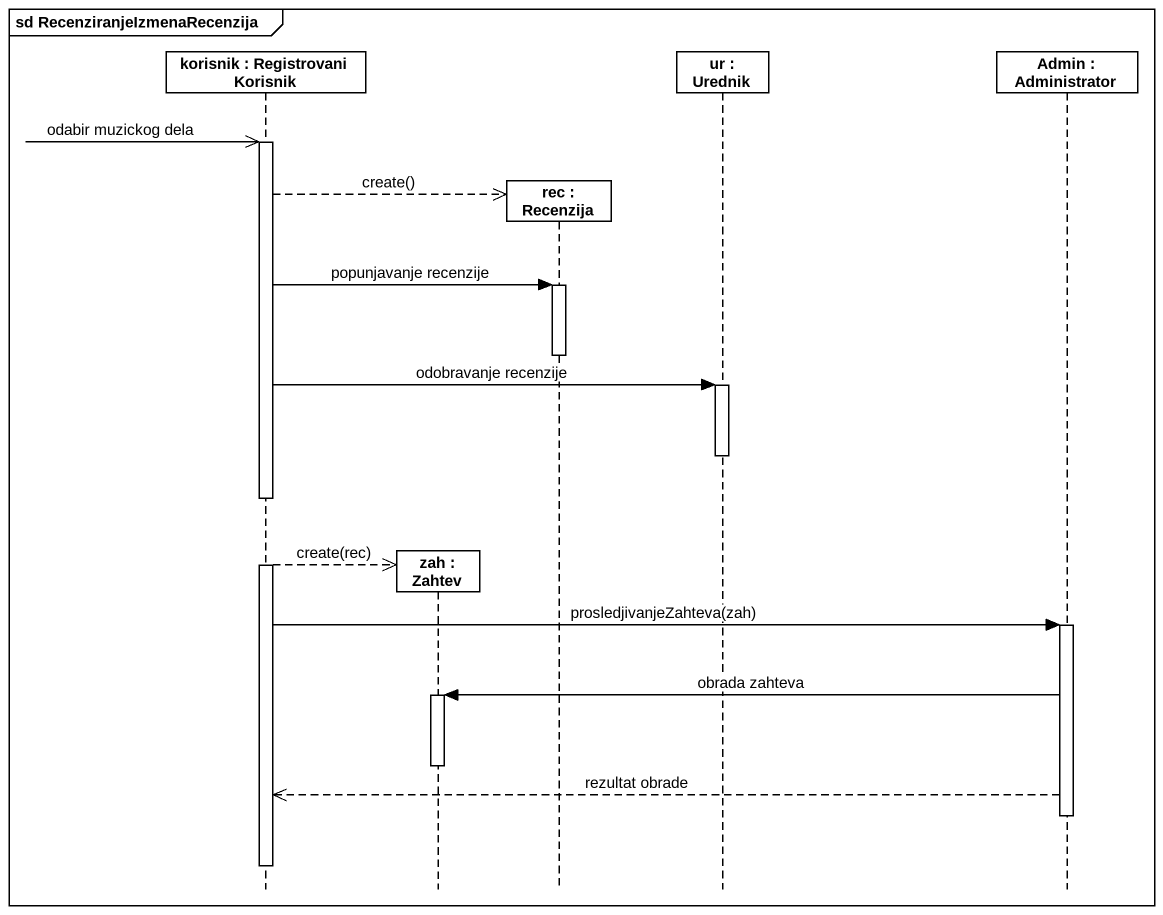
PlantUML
@startuml
mainframe sd RecenziranjeIzmenaRecenzija
hide footbox
participant "korisnik : Registrovani Korisnik" as korisnik
participant "zah : Zahtev" as zah
participant "rec : Recenzija" as rec
participant "ur : Urednik" as ur
participant "Admin : Administrator" as Admin

korisnik ->> korisnik : odabir muzickog dela
activate korisnik
korisnik -->> rec ** : create()
korisnik -> rec : popunjavanje recenzije
activate rec
deactivate rec
korisnik -> ur : odobravanje recenzije
activate ur
deactivate ur
korisnik -->> zah ** : create(rec)
korisnik -> Admin : prosledjivanjeZahteva(zah)
activate Admin
Admin -> zah : obrada zahteva
activate zah
deactivate zah
Admin -->> korisnik : rezultat obrade
deactivate Admin
deactivate korisnik
@enduml
